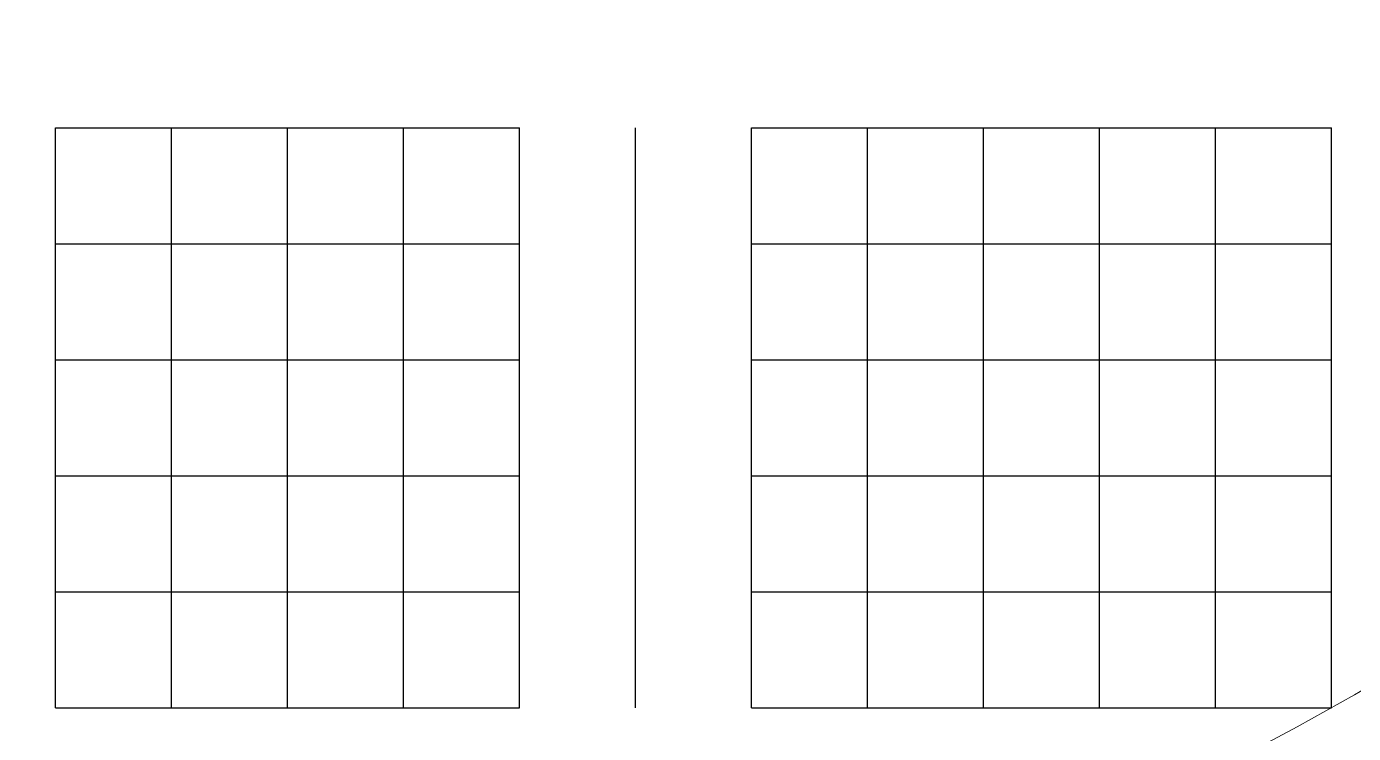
# Model space of a CAD drawing. Header units: millimetres. Extents: x 6 to 745025, y -1528 to 119936.
# Drawn here: x 181.0209 to 181.5051, y 109.0131 to 109.2711 of the extents above; entities that cross this region are included whole.
import ezdxf

# ---------------------------------------------------------------- set-up
doc = ezdxf.new("R2010")
doc.units = ezdxf.units.MM
doc.header["$MEASUREMENT"] = 0
doc.layers.get('0').update_dxf_attribs({"linetype": 'CONTINUOUS'})

msp = doc.modelspace()

# ---------------------------------------------------------------- linework, layer by layer
at = {"color": 0, "linetype": 'Continuous', "lineweight": 25, "true_color": 0x000001}
for p, q in [((181.24311, 109.23411), (181.24311, 109.23411)), ((181.24311, 109.23411), (181.24311, 109.23411)), ((181.24311, 109.23411), (181.24311, 109.23411)), ((181.24311, 109.23411), (181.24311, 109.23411)), ((181.24311, 109.23411), (181.24311, 109.23411)), ((181.24311, 109.23411), (181.24311, 109.23411)), ((181.24311, 109.23411), (181.24311, 109.23411)), ((181.24311, 109.19178), (181.24311, 109.19178)), ((181.24311, 109.19178), (181.24311, 109.19178)), ((181.24311, 109.19178), (181.24311, 109.19178)), ((181.24311, 109.19178), (181.24311, 109.19178)), ((181.24311, 109.19178), (181.24311, 109.19178)), ((181.24311, 109.19178), (181.24311, 109.19178)), ((181.24311, 109.19178), (181.24311, 109.19178)), ((181.24311, 109.14944), (181.24311, 109.14944)), ((181.24311, 109.14944), (181.24311, 109.14944)), ((181.24311, 109.14944), (181.24311, 109.14944)), ((181.24311, 109.14944), (181.24311, 109.14944)), ((181.24311, 109.14944), (181.24311, 109.14944)), ((181.24311, 109.14944), (181.24311, 109.14944)), ((181.24311, 109.14944), (181.24311, 109.14944)), ((181.24311, 109.10711), (181.24311, 109.10711)), ((181.24311, 109.10711), (181.24311, 109.10711)), ((181.24311, 109.10711), (181.24311, 109.10711)), ((181.24311, 109.10711), (181.24311, 109.10711)), ((181.24311, 109.10711), (181.24311, 109.10711)), ((181.24311, 109.10711), (181.24311, 109.10711)), ((181.24311, 109.10711), (181.24311, 109.10711)), ((181.24311, 109.06478), (181.24311, 109.06478)), ((181.24311, 109.06478), (181.24311, 109.06478)), ((181.24311, 109.06478), (181.24311, 109.06478)), ((181.24311, 109.06478), (181.24311, 109.06478)), ((181.24311, 109.06478), (181.24311, 109.06478)), ((181.24311, 109.06478), (181.24311, 109.06478)), ((181.24311, 109.06478), (181.24311, 109.06478)), ((181.24311, 109.02244), (181.24311, 109.02244)), ((181.24311, 109.02244), (181.24311, 109.02244)), ((181.24311, 109.02244), (181.24311, 109.02244)), ((181.24311, 109.02244), (181.24311, 109.02244)), ((181.24311, 109.02244), (181.24311, 109.02244)), ((181.24311, 109.02244), (181.24311, 109.02244)), ((181.24311, 109.02244), (181.24311, 109.02244)), ((181.24311, 109.02244), (181.24311, 109.02244))]:
    msp.add_line(p, q, dxfattribs=at)
at = {"color": 0, "linetype": 'Continuous', "lineweight": 25, "true_color": 0x000002}
for p, q in [((181.45477, 109.02244), (181.49711, 109.02244)), ((181.45477, 109.02244), (181.49711, 109.02244)), ((181.45477, 109.02244), (181.49711, 109.02244)), ((181.45477, 109.02244), (181.45477, 109.02244)), ((181.45477, 109.02244), (181.45477, 109.02244)), ((181.45477, 109.02244), (181.45477, 109.02244)), ((181.45477, 109.02244), (181.45477, 109.02244)), ((181.49711, 109.02244), (181.49711, 109.02244)), ((181.49711, 109.02244), (181.49711, 109.02244)), ((181.49711, 109.02244), (181.49711, 109.02244)), ((181.49711, 109.02244), (181.49711, 109.02244)), ((181.49711, 109.02244), (181.49711, 109.02244)), ((181.49711, 109.02244), (181.49711, 109.02244)), ((181.49711, 109.02244), (181.49711, 109.02244)), ((181.49711, 109.02244), (181.49711, 109.02244)), ((181.49711, 109.02244), (181.49711, 109.02244)), ((181.49711, 109.02244), (181.49711, 109.02244)), ((181.49711, 109.02244), (181.49711, 109.02244))]:
    msp.add_line(p, q, dxfattribs=at)
at = {"color": 0, "linetype": 'Continuous', "lineweight": 25, "true_color": 0x000001}
for points in [[(181.03144, 109.23411), (181.07377, 109.23411), (181.11611, 109.23411), (181.15844, 109.23411), (181.20077, 109.23411)], [(181.03144, 109.23411), (181.07377, 109.23411), (181.11611, 109.23411), (181.15844, 109.23411), (181.20077, 109.23411)], [(181.03144, 109.23411), (181.07377, 109.23411), (181.11611, 109.23411), (181.15844, 109.23411), (181.20077, 109.23411)], [(181.03144, 109.23411), (181.07377, 109.23411), (181.11611, 109.23411), (181.15844, 109.23411), (181.20077, 109.23411)], [(181.03144, 109.23411), (181.07377, 109.23411), (181.11611, 109.23411), (181.15844, 109.23411), (181.20077, 109.23411)], [(181.03144, 109.23411), (181.07377, 109.23411), (181.11611, 109.23411), (181.15844, 109.23411), (181.20077, 109.23411)], [(181.03144, 109.23411), (181.07377, 109.23411), (181.11611, 109.23411), (181.15844, 109.23411), (181.20077, 109.23411)], [(181.03144, 109.02244), (181.03144, 109.06478), (181.03144, 109.10711), (181.03144, 109.14944), (181.03144, 109.19178), (181.03144, 109.23411)], [(181.03144, 109.02244), (181.03144, 109.06478), (181.03144, 109.10711), (181.03144, 109.14944), (181.03144, 109.19178), (181.03144, 109.23411)], [(181.03144, 109.02244), (181.03144, 109.06478), (181.03144, 109.10711), (181.03144, 109.14944), (181.03144, 109.19178), (181.03144, 109.23411)], [(181.03144, 109.02244), (181.03144, 109.06478), (181.03144, 109.10711), (181.03144, 109.14944), (181.03144, 109.19178), (181.03144, 109.23411)], [(181.03144, 109.02244), (181.03144, 109.06478), (181.03144, 109.10711), (181.03144, 109.14944), (181.03144, 109.19178), (181.03144, 109.23411)], [(181.03144, 109.02244), (181.03144, 109.06478), (181.03144, 109.10711), (181.03144, 109.14944), (181.03144, 109.19178), (181.03144, 109.23411)], [(181.03144, 109.02244), (181.03144, 109.06478), (181.03144, 109.10711), (181.03144, 109.14944), (181.03144, 109.19178), (181.03144, 109.23411)], [(181.03144, 109.02244), (181.03144, 109.06478), (181.03144, 109.10711), (181.03144, 109.14944), (181.03144, 109.19178), (181.03144, 109.23411)], [(181.07377, 109.02244), (181.07377, 109.06478), (181.07377, 109.10711), (181.07377, 109.14944), (181.07377, 109.19178), (181.07377, 109.23411)], [(181.07377, 109.02244), (181.07377, 109.06478), (181.07377, 109.10711), (181.07377, 109.14944), (181.07377, 109.19178), (181.07377, 109.23411)], [(181.07377, 109.02244), (181.07377, 109.06478), (181.07377, 109.10711), (181.07377, 109.14944), (181.07377, 109.19178), (181.07377, 109.23411)], [(181.07377, 109.02244), (181.07377, 109.06478), (181.07377, 109.10711), (181.07377, 109.14944), (181.07377, 109.19178), (181.07377, 109.23411)], [(181.07377, 109.02244), (181.07377, 109.06478), (181.07377, 109.10711), (181.07377, 109.14944), (181.07377, 109.19178), (181.07377, 109.23411)], [(181.07377, 109.02244), (181.07377, 109.06478), (181.07377, 109.10711), (181.07377, 109.14944), (181.07377, 109.19178), (181.07377, 109.23411)], [(181.07377, 109.02244), (181.07377, 109.06478), (181.07377, 109.10711), (181.07377, 109.14944), (181.07377, 109.19178), (181.07377, 109.23411)], [(181.11611, 109.02244), (181.11611, 109.06478), (181.11611, 109.10711), (181.11611, 109.14944), (181.11611, 109.19178), (181.11611, 109.23411)], [(181.11611, 109.02244), (181.11611, 109.06478), (181.11611, 109.10711), (181.11611, 109.14944), (181.11611, 109.19178), (181.11611, 109.23411)], [(181.11611, 109.02244), (181.11611, 109.06478), (181.11611, 109.10711), (181.11611, 109.14944), (181.11611, 109.19178), (181.11611, 109.23411)], [(181.11611, 109.02244), (181.11611, 109.06478), (181.11611, 109.10711), (181.11611, 109.14944), (181.11611, 109.19178), (181.11611, 109.23411)], [(181.11611, 109.02244), (181.11611, 109.06478), (181.11611, 109.10711), (181.11611, 109.14944), (181.11611, 109.19178), (181.11611, 109.23411)], [(181.11611, 109.02244), (181.11611, 109.06478), (181.11611, 109.10711), (181.11611, 109.14944), (181.11611, 109.19178), (181.11611, 109.23411)], [(181.11611, 109.02244), (181.11611, 109.06478), (181.11611, 109.10711), (181.11611, 109.14944), (181.11611, 109.19178), (181.11611, 109.23411)], [(181.15844, 109.02244), (181.15844, 109.06478), (181.15844, 109.10711), (181.15844, 109.14944), (181.15844, 109.19178), (181.15844, 109.23411)], [(181.15844, 109.02244), (181.15844, 109.06478), (181.15844, 109.10711), (181.15844, 109.14944), (181.15844, 109.19178), (181.15844, 109.23411)], [(181.15844, 109.02244), (181.15844, 109.06478), (181.15844, 109.10711), (181.15844, 109.14944), (181.15844, 109.19178), (181.15844, 109.23411)], [(181.15844, 109.02244), (181.15844, 109.06478), (181.15844, 109.10711), (181.15844, 109.14944), (181.15844, 109.19178), (181.15844, 109.23411)], [(181.15844, 109.02244), (181.15844, 109.06478), (181.15844, 109.10711), (181.15844, 109.14944), (181.15844, 109.19178), (181.15844, 109.23411)], [(181.15844, 109.02244), (181.15844, 109.06478), (181.15844, 109.10711), (181.15844, 109.14944), (181.15844, 109.19178), (181.15844, 109.23411)], [(181.15844, 109.02244), (181.15844, 109.06478), (181.15844, 109.10711), (181.15844, 109.14944), (181.15844, 109.19178), (181.15844, 109.23411)], [(181.20077, 109.02244), (181.20077, 109.06478), (181.20077, 109.10711), (181.20077, 109.14944), (181.20077, 109.19178), (181.20077, 109.23411)], [(181.20077, 109.02244), (181.20077, 109.06478), (181.20077, 109.10711), (181.20077, 109.14944), (181.20077, 109.19178), (181.20077, 109.23411)], [(181.20077, 109.02244), (181.20077, 109.06478), (181.20077, 109.10711), (181.20077, 109.14944), (181.20077, 109.19178), (181.20077, 109.23411)], [(181.20077, 109.02244), (181.20077, 109.06478), (181.20077, 109.10711), (181.20077, 109.14944), (181.20077, 109.19178), (181.20077, 109.23411)], [(181.20077, 109.02244), (181.20077, 109.06478), (181.20077, 109.10711), (181.20077, 109.14944), (181.20077, 109.19178), (181.20077, 109.23411)], [(181.20077, 109.02244), (181.20077, 109.06478), (181.20077, 109.10711), (181.20077, 109.14944), (181.20077, 109.19178), (181.20077, 109.23411)], [(181.20077, 109.02244), (181.20077, 109.06478), (181.20077, 109.10711), (181.20077, 109.14944), (181.20077, 109.19178), (181.20077, 109.23411)], [(181.24311, 109.02244), (181.24311, 109.06478), (181.24311, 109.10711), (181.24311, 109.14944), (181.24311, 109.19178), (181.24311, 109.23411)], [(181.24311, 109.02244), (181.24311, 109.06478), (181.24311, 109.10711), (181.24311, 109.14944), (181.24311, 109.19178), (181.24311, 109.23411)], [(181.24311, 109.02244), (181.24311, 109.06478), (181.24311, 109.10711), (181.24311, 109.14944), (181.24311, 109.19178), (181.24311, 109.23411)], [(181.24311, 109.02244), (181.24311, 109.06478), (181.24311, 109.10711), (181.24311, 109.14944), (181.24311, 109.19178), (181.24311, 109.23411)], [(181.24311, 109.02244), (181.24311, 109.06478), (181.24311, 109.10711), (181.24311, 109.14944), (181.24311, 109.19178), (181.24311, 109.23411)], [(181.24311, 109.02244), (181.24311, 109.06478), (181.24311, 109.10711), (181.24311, 109.14944), (181.24311, 109.19178), (181.24311, 109.23411)], [(181.24311, 109.02244), (181.24311, 109.06478), (181.24311, 109.10711), (181.24311, 109.14944), (181.24311, 109.19178), (181.24311, 109.23411)], [(181.28544, 109.23411), (181.32777, 109.23411), (181.37011, 109.23411), (181.41244, 109.23411), (181.45477, 109.23411), (181.49711, 109.23411)], [(181.28544, 109.23411), (181.32777, 109.23411), (181.37011, 109.23411), (181.41244, 109.23411), (181.45477, 109.23411), (181.49711, 109.23411)], [(181.28544, 109.23411), (181.32777, 109.23411), (181.37011, 109.23411), (181.41244, 109.23411), (181.45477, 109.23411), (181.49711, 109.23411)], [(181.28544, 109.23411), (181.32777, 109.23411), (181.37011, 109.23411), (181.41244, 109.23411), (181.45477, 109.23411), (181.49711, 109.23411)], [(181.28544, 109.23411), (181.32777, 109.23411), (181.37011, 109.23411), (181.41244, 109.23411), (181.45477, 109.23411), (181.49711, 109.23411)], [(181.28544, 109.23411), (181.32777, 109.23411), (181.37011, 109.23411), (181.41244, 109.23411), (181.45477, 109.23411), (181.49711, 109.23411)], [(181.28544, 109.23411), (181.32777, 109.23411), (181.37011, 109.23411), (181.41244, 109.23411), (181.45477, 109.23411), (181.49711, 109.23411)], [(181.28544, 109.02244), (181.28544, 109.06478), (181.28544, 109.10711), (181.28544, 109.14944), (181.28544, 109.19178), (181.28544, 109.23411)], [(181.28544, 109.02244), (181.28544, 109.06478), (181.28544, 109.10711), (181.28544, 109.14944), (181.28544, 109.19178), (181.28544, 109.23411)], [(181.28544, 109.02244), (181.28544, 109.06478), (181.28544, 109.10711), (181.28544, 109.14944), (181.28544, 109.19178), (181.28544, 109.23411)], [(181.28544, 109.02244), (181.28544, 109.06478), (181.28544, 109.10711), (181.28544, 109.14944), (181.28544, 109.19178), (181.28544, 109.23411)], [(181.28544, 109.02244), (181.28544, 109.06478), (181.28544, 109.10711), (181.28544, 109.14944), (181.28544, 109.19178), (181.28544, 109.23411)], [(181.28544, 109.02244), (181.28544, 109.06478), (181.28544, 109.10711), (181.28544, 109.14944), (181.28544, 109.19178), (181.28544, 109.23411)], [(181.28544, 109.02244), (181.28544, 109.06478), (181.28544, 109.10711), (181.28544, 109.14944), (181.28544, 109.19178), (181.28544, 109.23411)], [(181.28544, 109.02244), (181.28544, 109.06478), (181.28544, 109.10711), (181.28544, 109.14944), (181.28544, 109.19178), (181.28544, 109.23411)], [(181.32777, 109.02244), (181.32777, 109.06478), (181.32777, 109.10711), (181.32777, 109.14944), (181.32777, 109.19178), (181.32777, 109.23411)], [(181.32777, 109.02244), (181.32777, 109.06478), (181.32777, 109.10711), (181.32777, 109.14944), (181.32777, 109.19178), (181.32777, 109.23411)], [(181.32777, 109.02244), (181.32777, 109.06478), (181.32777, 109.10711), (181.32777, 109.14944), (181.32777, 109.19178), (181.32777, 109.23411)], [(181.32777, 109.02244), (181.32777, 109.06478), (181.32777, 109.10711), (181.32777, 109.14944), (181.32777, 109.19178), (181.32777, 109.23411)], [(181.32777, 109.02244), (181.32777, 109.06478), (181.32777, 109.10711), (181.32777, 109.14944), (181.32777, 109.19178), (181.32777, 109.23411)], [(181.32777, 109.02244), (181.32777, 109.06478), (181.32777, 109.10711), (181.32777, 109.14944), (181.32777, 109.19178), (181.32777, 109.23411)], [(181.32777, 109.02244), (181.32777, 109.06478), (181.32777, 109.10711), (181.32777, 109.14944), (181.32777, 109.19178), (181.32777, 109.23411)], [(181.37011, 109.02244), (181.37011, 109.06478), (181.37011, 109.10711), (181.37011, 109.14944), (181.37011, 109.19178), (181.37011, 109.23411)], [(181.37011, 109.02244), (181.37011, 109.06478), (181.37011, 109.10711), (181.37011, 109.14944), (181.37011, 109.19178), (181.37011, 109.23411)], [(181.37011, 109.02244), (181.37011, 109.06478), (181.37011, 109.10711), (181.37011, 109.14944), (181.37011, 109.19178), (181.37011, 109.23411)], [(181.37011, 109.02244), (181.37011, 109.06478), (181.37011, 109.10711), (181.37011, 109.14944), (181.37011, 109.19178), (181.37011, 109.23411)], [(181.37011, 109.02244), (181.37011, 109.06478), (181.37011, 109.10711), (181.37011, 109.14944), (181.37011, 109.19178), (181.37011, 109.23411)], [(181.37011, 109.02244), (181.37011, 109.06478), (181.37011, 109.10711), (181.37011, 109.14944), (181.37011, 109.19178), (181.37011, 109.23411)], [(181.37011, 109.02244), (181.37011, 109.06478), (181.37011, 109.10711), (181.37011, 109.14944), (181.37011, 109.19178), (181.37011, 109.23411)], [(181.41244, 109.02244), (181.41244, 109.06478), (181.41244, 109.10711), (181.41244, 109.14944), (181.41244, 109.19178), (181.41244, 109.23411)], [(181.41244, 109.02244), (181.41244, 109.06478), (181.41244, 109.10711), (181.41244, 109.14944), (181.41244, 109.19178), (181.41244, 109.23411)], [(181.41244, 109.02244), (181.41244, 109.06478), (181.41244, 109.10711), (181.41244, 109.14944), (181.41244, 109.19178), (181.41244, 109.23411)], [(181.41244, 109.02244), (181.41244, 109.06478), (181.41244, 109.10711), (181.41244, 109.14944), (181.41244, 109.19178), (181.41244, 109.23411)], [(181.41244, 109.02244), (181.41244, 109.06478), (181.41244, 109.10711), (181.41244, 109.14944), (181.41244, 109.19178), (181.41244, 109.23411)], [(181.41244, 109.02244), (181.41244, 109.06478), (181.41244, 109.10711), (181.41244, 109.14944), (181.41244, 109.19178), (181.41244, 109.23411)], [(181.41244, 109.02244), (181.41244, 109.06478), (181.41244, 109.10711), (181.41244, 109.14944), (181.41244, 109.19178), (181.41244, 109.23411)], [(181.45477, 109.02244), (181.45477, 109.06478), (181.45477, 109.10711), (181.45477, 109.14944), (181.45477, 109.19178), (181.45477, 109.23411)], [(181.45477, 109.02244), (181.45477, 109.06478), (181.45477, 109.10711), (181.45477, 109.14944), (181.45477, 109.19178), (181.45477, 109.23411)], [(181.45477, 109.02244), (181.45477, 109.06478), (181.45477, 109.10711), (181.45477, 109.14944), (181.45477, 109.19178), (181.45477, 109.23411)], [(181.45477, 109.02244), (181.45477, 109.06478), (181.45477, 109.10711), (181.45477, 109.14944), (181.45477, 109.19178), (181.45477, 109.23411)], [(181.45477, 109.02244), (181.45477, 109.06478), (181.45477, 109.10711), (181.45477, 109.14944), (181.45477, 109.19178), (181.45477, 109.23411)], [(181.45477, 109.02244), (181.45477, 109.06478), (181.45477, 109.10711), (181.45477, 109.14944), (181.45477, 109.19178), (181.45477, 109.23411)], [(181.45477, 109.02244), (181.45477, 109.06478), (181.45477, 109.10711), (181.45477, 109.14944), (181.45477, 109.19178), (181.45477, 109.23411)], [(181.49711, 109.02244), (181.49711, 109.06478), (181.49711, 109.10711), (181.49711, 109.14944), (181.49711, 109.19178), (181.49711, 109.23411)], [(181.49711, 109.02244), (181.49711, 109.06478), (181.49711, 109.10711), (181.49711, 109.14944), (181.49711, 109.19178), (181.49711, 109.23411)], [(181.49711, 109.02244), (181.49711, 109.06478), (181.49711, 109.10711), (181.49711, 109.14944), (181.49711, 109.19178), (181.49711, 109.23411)], [(181.49711, 109.02244), (181.49711, 109.06478), (181.49711, 109.10711), (181.49711, 109.14944), (181.49711, 109.19178), (181.49711, 109.23411)], [(181.49711, 109.02244), (181.49711, 109.06478), (181.49711, 109.10711), (181.49711, 109.14944), (181.49711, 109.19178), (181.49711, 109.23411)], [(181.49711, 109.02244), (181.49711, 109.06478), (181.49711, 109.10711), (181.49711, 109.14944), (181.49711, 109.19178), (181.49711, 109.23411)], [(181.49711, 109.02244), (181.49711, 109.06478), (181.49711, 109.10711), (181.49711, 109.14944), (181.49711, 109.19178), (181.49711, 109.23411)], [(181.03144, 109.19178), (181.07377, 109.19178), (181.11611, 109.19178), (181.15844, 109.19178), (181.20077, 109.19178)], [(181.03144, 109.19178), (181.07377, 109.19178), (181.11611, 109.19178), (181.15844, 109.19178), (181.20077, 109.19178)], [(181.03144, 109.19178), (181.07377, 109.19178), (181.11611, 109.19178), (181.15844, 109.19178), (181.20077, 109.19178)], [(181.03144, 109.19178), (181.07377, 109.19178), (181.11611, 109.19178), (181.15844, 109.19178), (181.20077, 109.19178)], [(181.03144, 109.19178), (181.07377, 109.19178), (181.11611, 109.19178), (181.15844, 109.19178), (181.20077, 109.19178)], [(181.03144, 109.19178), (181.07377, 109.19178), (181.11611, 109.19178), (181.15844, 109.19178), (181.20077, 109.19178)], [(181.03144, 109.19178), (181.07377, 109.19178), (181.11611, 109.19178), (181.15844, 109.19178), (181.20077, 109.19178)], [(181.28544, 109.19178), (181.32777, 109.19178), (181.37011, 109.19178), (181.41244, 109.19178), (181.45477, 109.19178), (181.49711, 109.19178)], [(181.28544, 109.19178), (181.32777, 109.19178), (181.37011, 109.19178), (181.41244, 109.19178), (181.45477, 109.19178), (181.49711, 109.19178)], [(181.28544, 109.19178), (181.32777, 109.19178), (181.37011, 109.19178), (181.41244, 109.19178), (181.45477, 109.19178), (181.49711, 109.19178)], [(181.28544, 109.19178), (181.32777, 109.19178), (181.37011, 109.19178), (181.41244, 109.19178), (181.45477, 109.19178), (181.49711, 109.19178)], [(181.28544, 109.19178), (181.32777, 109.19178), (181.37011, 109.19178), (181.41244, 109.19178), (181.45477, 109.19178), (181.49711, 109.19178)], [(181.28544, 109.19178), (181.32777, 109.19178), (181.37011, 109.19178), (181.41244, 109.19178), (181.45477, 109.19178), (181.49711, 109.19178)], [(181.28544, 109.19178), (181.32777, 109.19178), (181.37011, 109.19178), (181.41244, 109.19178), (181.45477, 109.19178), (181.49711, 109.19178)], [(181.03144, 109.14944), (181.07377, 109.14944), (181.11611, 109.14944), (181.15844, 109.14944), (181.20077, 109.14944)], [(181.03144, 109.14944), (181.07377, 109.14944), (181.11611, 109.14944), (181.15844, 109.14944), (181.20077, 109.14944)], [(181.03144, 109.14944), (181.07377, 109.14944), (181.11611, 109.14944), (181.15844, 109.14944), (181.20077, 109.14944)], [(181.03144, 109.14944), (181.07377, 109.14944), (181.11611, 109.14944), (181.15844, 109.14944), (181.20077, 109.14944)], [(181.03144, 109.14944), (181.07377, 109.14944), (181.11611, 109.14944), (181.15844, 109.14944), (181.20077, 109.14944)], [(181.03144, 109.14944), (181.07377, 109.14944), (181.11611, 109.14944), (181.15844, 109.14944), (181.20077, 109.14944)], [(181.03144, 109.14944), (181.07377, 109.14944), (181.11611, 109.14944), (181.15844, 109.14944), (181.20077, 109.14944)], [(181.28544, 109.14944), (181.32777, 109.14944), (181.37011, 109.14944), (181.41244, 109.14944), (181.45477, 109.14944), (181.49711, 109.14944)], [(181.28544, 109.14944), (181.32777, 109.14944), (181.37011, 109.14944), (181.41244, 109.14944), (181.45477, 109.14944), (181.49711, 109.14944)], [(181.28544, 109.14944), (181.32777, 109.14944), (181.37011, 109.14944), (181.41244, 109.14944), (181.45477, 109.14944), (181.49711, 109.14944)], [(181.28544, 109.14944), (181.32777, 109.14944), (181.37011, 109.14944), (181.41244, 109.14944), (181.45477, 109.14944), (181.49711, 109.14944)], [(181.28544, 109.14944), (181.32777, 109.14944), (181.37011, 109.14944), (181.41244, 109.14944), (181.45477, 109.14944), (181.49711, 109.14944)], [(181.28544, 109.14944), (181.32777, 109.14944), (181.37011, 109.14944), (181.41244, 109.14944), (181.45477, 109.14944), (181.49711, 109.14944)], [(181.28544, 109.14944), (181.32777, 109.14944), (181.37011, 109.14944), (181.41244, 109.14944), (181.45477, 109.14944), (181.49711, 109.14944)], [(181.03144, 109.10711), (181.07377, 109.10711), (181.11611, 109.10711), (181.15844, 109.10711), (181.20077, 109.10711)], [(181.03144, 109.10711), (181.07377, 109.10711), (181.11611, 109.10711), (181.15844, 109.10711), (181.20077, 109.10711)], [(181.03144, 109.10711), (181.07377, 109.10711), (181.11611, 109.10711), (181.15844, 109.10711), (181.20077, 109.10711)], [(181.03144, 109.10711), (181.07377, 109.10711), (181.11611, 109.10711), (181.15844, 109.10711), (181.20077, 109.10711)], [(181.03144, 109.10711), (181.07377, 109.10711), (181.11611, 109.10711), (181.15844, 109.10711), (181.20077, 109.10711)], [(181.03144, 109.10711), (181.07377, 109.10711), (181.11611, 109.10711), (181.15844, 109.10711), (181.20077, 109.10711)], [(181.03144, 109.10711), (181.07377, 109.10711), (181.11611, 109.10711), (181.15844, 109.10711), (181.20077, 109.10711)], [(181.28544, 109.10711), (181.32777, 109.10711), (181.37011, 109.10711), (181.41244, 109.10711), (181.45477, 109.10711), (181.49711, 109.10711)], [(181.28544, 109.10711), (181.32777, 109.10711), (181.37011, 109.10711), (181.41244, 109.10711), (181.45477, 109.10711), (181.49711, 109.10711)], [(181.28544, 109.10711), (181.32777, 109.10711), (181.37011, 109.10711), (181.41244, 109.10711), (181.45477, 109.10711), (181.49711, 109.10711)], [(181.28544, 109.10711), (181.32777, 109.10711), (181.37011, 109.10711), (181.41244, 109.10711), (181.45477, 109.10711), (181.49711, 109.10711)], [(181.28544, 109.10711), (181.32777, 109.10711), (181.37011, 109.10711), (181.41244, 109.10711), (181.45477, 109.10711), (181.49711, 109.10711)], [(181.28544, 109.10711), (181.32777, 109.10711), (181.37011, 109.10711), (181.41244, 109.10711), (181.45477, 109.10711), (181.49711, 109.10711)], [(181.28544, 109.10711), (181.32777, 109.10711), (181.37011, 109.10711), (181.41244, 109.10711), (181.45477, 109.10711), (181.49711, 109.10711)], [(181.03144, 109.06478), (181.07377, 109.06478), (181.11611, 109.06478), (181.15844, 109.06478), (181.20077, 109.06478)], [(181.03144, 109.06478), (181.07377, 109.06478), (181.11611, 109.06478), (181.15844, 109.06478), (181.20077, 109.06478)], [(181.03144, 109.06478), (181.07377, 109.06478), (181.11611, 109.06478), (181.15844, 109.06478), (181.20077, 109.06478)], [(181.03144, 109.06478), (181.07377, 109.06478), (181.11611, 109.06478), (181.15844, 109.06478), (181.20077, 109.06478)], [(181.03144, 109.06478), (181.07377, 109.06478), (181.11611, 109.06478), (181.15844, 109.06478), (181.20077, 109.06478)], [(181.03144, 109.06478), (181.07377, 109.06478), (181.11611, 109.06478), (181.15844, 109.06478), (181.20077, 109.06478)], [(181.03144, 109.06478), (181.07377, 109.06478), (181.11611, 109.06478), (181.15844, 109.06478), (181.20077, 109.06478)], [(181.28544, 109.06478), (181.32777, 109.06478), (181.37011, 109.06478), (181.41244, 109.06478), (181.45477, 109.06478), (181.49711, 109.06478)], [(181.28544, 109.06478), (181.32777, 109.06478), (181.37011, 109.06478), (181.41244, 109.06478), (181.45477, 109.06478), (181.49711, 109.06478)], [(181.28544, 109.06478), (181.32777, 109.06478), (181.37011, 109.06478), (181.41244, 109.06478), (181.45477, 109.06478), (181.49711, 109.06478)], [(181.28544, 109.06478), (181.32777, 109.06478), (181.37011, 109.06478), (181.41244, 109.06478), (181.45477, 109.06478), (181.49711, 109.06478)], [(181.28544, 109.06478), (181.32777, 109.06478), (181.37011, 109.06478), (181.41244, 109.06478), (181.45477, 109.06478), (181.49711, 109.06478)], [(181.28544, 109.06478), (181.32777, 109.06478), (181.37011, 109.06478), (181.41244, 109.06478), (181.45477, 109.06478), (181.49711, 109.06478)], [(181.28544, 109.06478), (181.32777, 109.06478), (181.37011, 109.06478), (181.41244, 109.06478), (181.45477, 109.06478), (181.49711, 109.06478)], [(181.03144, 109.02244), (181.07377, 109.02244), (181.11611, 109.02244), (181.15844, 109.02244), (181.20077, 109.02244)], [(181.03144, 109.02244), (181.07377, 109.02244), (181.11611, 109.02244), (181.15844, 109.02244), (181.20077, 109.02244)], [(181.03144, 109.02244), (181.07377, 109.02244), (181.11611, 109.02244), (181.15844, 109.02244), (181.20077, 109.02244)], [(181.03144, 109.02244), (181.07377, 109.02244), (181.11611, 109.02244), (181.15844, 109.02244), (181.20077, 109.02244)], [(181.03144, 109.02244), (181.07377, 109.02244), (181.11611, 109.02244), (181.15844, 109.02244), (181.20077, 109.02244)], [(181.03144, 109.02244), (181.07377, 109.02244), (181.11611, 109.02244), (181.15844, 109.02244), (181.20077, 109.02244)], [(181.03144, 109.02244), (181.07377, 109.02244), (181.11611, 109.02244), (181.15844, 109.02244), (181.20077, 109.02244)], [(181.03144, 109.02244), (181.07377, 109.02244), (181.11611, 109.02244), (181.15844, 109.02244), (181.20077, 109.02244)], [(181.28544, 109.02244), (181.32777, 109.02244), (181.37011, 109.02244), (181.41244, 109.02244), (181.45477, 109.02244), (181.49711, 109.02244)], [(181.28544, 109.02244), (181.32777, 109.02244), (181.37011, 109.02244), (181.41244, 109.02244), (181.45477, 109.02244), (181.49711, 109.02244)], [(181.28544, 109.02244), (181.32777, 109.02244), (181.37011, 109.02244), (181.41244, 109.02244), (181.45477, 109.02244), (181.49711, 109.02244)], [(181.28544, 109.02244), (181.32777, 109.02244), (181.37011, 109.02244), (181.41244, 109.02244), (181.45477, 109.02244), (181.49711, 109.02244)], [(181.28544, 109.02244), (181.32777, 109.02244), (181.37011, 109.02244), (181.41244, 109.02244), (181.45477, 109.02244), (181.49711, 109.02244)], [(181.28544, 109.02244), (181.32777, 109.02244), (181.37011, 109.02244), (181.41244, 109.02244), (181.45477, 109.02244)], [(181.28544, 109.02244), (181.32777, 109.02244), (181.37011, 109.02244), (181.41244, 109.02244), (181.45477, 109.02244)], [(181.28544, 109.02244), (181.32777, 109.02244), (181.37011, 109.02244), (181.41244, 109.02244), (181.45477, 109.02244)]]:
    msp.add_lwpolyline(points, dxfattribs=at)
at = {"color": 0, "linetype": 'Continuous', "lineweight": 18, "true_color": 0x000003}
for points in [[(181.01027, 107.92178), (182.09745, 107.92178), (182.97877, 108.8031), (182.97877, 109.89028)], [(181.01027, 108.89544), (181.55971, 108.89544), (182.00511, 109.34084), (182.00511, 109.89028)]]:
    msp.add_open_spline(points, degree=3, dxfattribs=at)

doc.saveas('drawing.dxf')
